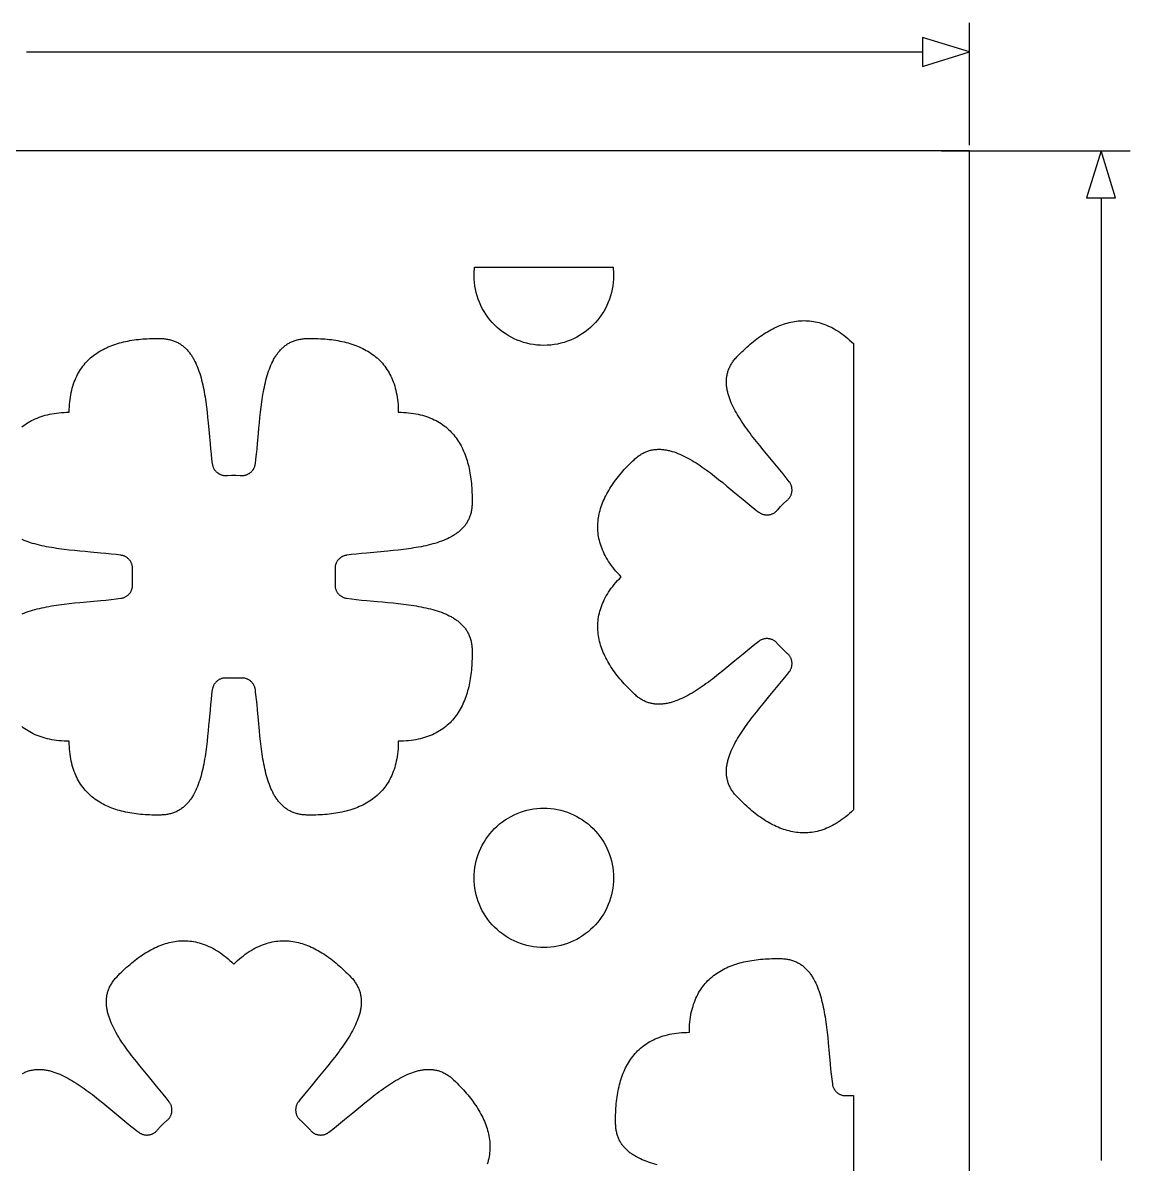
# Model space of a CAD drawing. Extents: x -1268 to 1319, y -900 to 956.
# Drawn here: x 813.5 to 1290, y 314.1 to 805.1 of the extents above; entities that cross this region are included whole.
import ezdxf

# ---------------------------------------------------------------- set-up
doc = ezdxf.new("R2010")
doc.units = 0
doc.layers.add('DIMENSIONS', color=253, linetype='CONTINUOUS')
doc.layers.add('LAYER_1', color=7, linetype='CONTINUOUS')

msp = doc.modelspace()

# ---------------------------------------------------------------- linework, layer by layer
at = {"layer": 'DIMENSIONS'}
for points in [[(1220.92, 752.5), (1220.92, 805.14)], [(1220.92, 792.64), (1200.69, 798.89)], [(1200.69, 798.89), (1200.69, 786.39)], [(815.1, 792.64), (1200.69, 792.64)], [(1200.69, 786.39), (1220.92, 792.64)], [(1208.75, 750), (1290, 750)], [(1277.5, 750), (1271.25, 729.77)], [(1283.75, 729.77), (1277.5, 750)], [(1271.25, 729.77), (1283.75, 729.77)], [(1277.5, 729.77), (1277.5, 315.62)]]:
    msp.add_lwpolyline(points, dxfattribs=at)
at = {"layer": 'LAYER_1'}
for points in [[(320.92, -150), (1220.92, -150), (1220.92, 750), (320.92, 750)], [(1120.75, 661.39), (1121.44, 662.12), (1122.15, 662.83), (1122.85, 663.53), (1123.56, 664.22), (1124.28, 664.89), (1125, 665.55), (1125.72, 666.19), (1126.45, 666.82), (1127.18, 667.44), (1127.91, 668.03), (1128.65, 668.62), (1129.39, 669.18), (1130.13, 669.73), (1130.88, 670.27), (1131.63, 670.78), (1132.38, 671.28), (1133.14, 671.76), (1133.9, 672.22), (1134.67, 672.66), (1135.43, 673.09), (1136.2, 673.49), (1136.97, 673.87), (1137.75, 674.24), (1138.52, 674.58), (1139.3, 674.9), (1140.08, 675.2), (1140.87, 675.48), (1141.66, 675.73), (1142.45, 675.97), (1143.24, 676.18), (1144.03, 676.36), (1144.83, 676.53), (1145.62, 676.67), (1146.42, 676.78), (1147.22, 676.87), (1148.03, 676.94), (1148.83, 676.98), (1149.64, 676.99), (1150.44, 676.98), (1151.25, 676.94), (1152.06, 676.88), (1152.88, 676.79), (1153.69, 676.66), (1154.5, 676.52), (1155.32, 676.34), (1156.13, 676.13), (1156.95, 675.9), (1157.77, 675.64), (1158.59, 675.34), (1159.41, 675.02), (1160.23, 674.66), (1161.05, 674.28), (1161.87, 673.86), (1162.69, 673.41), (1163.51, 672.93), (1164.34, 672.42), (1165.16, 671.87), (1165.98, 671.29), (1166.81, 670.68), (1167.63, 670.03), (1168.45, 669.35), (1169.28, 668.64), (1170.1, 667.89), (1170.92, 667.1), (1170.92, 587.52), (1170.92, 546.08), (1170.92, 466.5), (1170.1, 465.71), (1169.28, 464.96), (1168.45, 464.24), (1167.63, 463.56), (1166.81, 462.92), (1165.98, 462.3), (1165.16, 461.73), (1164.34, 461.18), (1163.51, 460.67), (1162.69, 460.19), (1161.87, 459.74), (1161.05, 459.32), (1160.23, 458.93), (1159.41, 458.58), (1158.59, 458.25), (1157.77, 457.96), (1156.95, 457.7), (1156.13, 457.46), (1155.32, 457.26), (1154.5, 457.08), (1153.69, 456.93), (1152.88, 456.81), (1152.06, 456.72), (1151.25, 456.65), (1150.44, 456.61), (1149.64, 456.6), (1148.83, 456.62), (1148.03, 456.66), (1147.22, 456.72), (1146.42, 456.81), (1145.62, 456.93), (1144.83, 457.07), (1144.03, 457.23), (1143.24, 457.42), (1142.45, 457.63), (1141.66, 457.86), (1140.87, 458.12), (1140.08, 458.4), (1139.3, 458.7), (1138.52, 459.02), (1137.75, 459.36), (1136.97, 459.72), (1136.2, 460.11), (1135.43, 460.51), (1134.67, 460.93), (1133.9, 461.38), (1133.14, 461.84), (1132.38, 462.32), (1131.63, 462.81), (1130.88, 463.33), (1130.13, 463.86), (1129.39, 464.41), (1128.65, 464.98), (1127.91, 465.56), (1127.18, 466.16), (1126.45, 466.77), (1125.72, 467.4), (1125, 468.05), (1124.28, 468.71), (1123.56, 469.38), (1122.85, 470.07), (1122.15, 470.77), (1121.44, 471.48), (1120.75, 472.21), (1120.42, 472.56), (1120.1, 472.91), (1119.8, 473.27), (1119.52, 473.63), (1119.24, 473.99), (1118.98, 474.35), (1118.73, 474.72), (1118.5, 475.09), (1118.28, 475.46), (1118.07, 475.83), (1117.87, 476.2), (1117.68, 476.58), (1117.51, 476.95), (1117.35, 477.33), (1117.2, 477.71), (1117.06, 478.09), (1116.94, 478.48), (1116.82, 478.86), (1116.72, 479.25), (1116.63, 479.64), (1116.54, 480.03), (1116.47, 480.42), (1116.41, 480.82), (1116.37, 481.21), (1116.33, 481.61), (1116.3, 482.01), (1116.28, 482.41), (1116.28, 482.81), (1116.28, 483.22), (1116.29, 483.62), (1116.31, 484.03), (1116.34, 484.43), (1116.38, 484.84), (1116.43, 485.25), (1116.49, 485.66), (1116.56, 486.08), (1116.64, 486.49), (1116.73, 486.9), (1116.82, 487.32), (1116.92, 487.74), (1117.04, 488.16), (1117.16, 488.58), (1117.42, 489.42), (1117.71, 490.26), (1118.04, 491.11), (1118.39, 491.97), (1118.77, 492.83), (1119.18, 493.69), (1119.62, 494.55), (1120.08, 495.42), (1120.56, 496.29), (1121.07, 497.16), (1121.59, 498.03), (1122.14, 498.91), (1122.71, 499.78), (1123.29, 500.66), (1123.89, 501.54), (1124.51, 502.43), (1125.15, 503.31), (1125.79, 504.19), (1126.45, 505.08), (1127.13, 505.96), (1127.81, 506.84), (1129.2, 508.61), (1130.62, 510.38), (1132.07, 512.14), (1134.98, 515.65), (1137.88, 519.12), (1139.29, 520.84), (1140.68, 522.54), (1142.03, 524.23), (1142.69, 525.07), (1143.33, 525.91), (1143.5, 526.14), (1143.65, 526.38), (1143.8, 526.62), (1143.92, 526.87), (1144.04, 527.12), (1144.14, 527.38), (1144.23, 527.64), (1144.31, 527.9), (1144.38, 528.17), (1144.43, 528.44), (1144.47, 528.7), (1144.49, 528.97), (1144.51, 529.24), (1144.51, 529.51), (1144.5, 529.78), (1144.48, 530.05), (1144.44, 530.32), (1144.39, 530.58), (1144.33, 530.85), (1144.26, 531.11), (1144.17, 531.36), (1144.08, 531.62), (1143.97, 531.87), (1143.85, 532.11), (1143.71, 532.35), (1143.57, 532.58), (1143.41, 532.81), (1143.24, 533.03), (1143.06, 533.25), (1142.87, 533.46), (1142.66, 533.66), (1142.45, 533.85), (1138.17, 538.13), (1137.97, 538.35), (1137.78, 538.55), (1137.57, 538.74), (1137.35, 538.92), (1137.13, 539.09), (1136.9, 539.25), (1136.67, 539.39), (1136.43, 539.53), (1136.19, 539.65), (1135.94, 539.76), (1135.68, 539.85), (1135.43, 539.94), (1135.17, 540.01), (1134.9, 540.07), (1134.64, 540.12), (1134.37, 540.16), (1134.1, 540.18), (1133.83, 540.19), (1133.56, 540.19), (1133.29, 540.17), (1133.02, 540.15), (1132.75, 540.11), (1132.49, 540.06), (1132.22, 539.99), (1131.96, 539.91), (1131.7, 539.82), (1131.44, 539.72), (1131.19, 539.61), (1130.94, 539.48), (1130.7, 539.33), (1130.46, 539.18), (1130.22, 539.01), (1128.55, 537.71), (1126.86, 536.36), (1125.16, 534.97), (1123.44, 533.56), (1119.97, 530.66), (1118.22, 529.2), (1116.46, 527.75), (1114.7, 526.3), (1112.93, 524.88), (1111.16, 523.49), (1110.28, 522.81), (1109.39, 522.13), (1108.51, 521.47), (1107.63, 520.83), (1106.74, 520.19), (1105.86, 519.58), (1104.98, 518.97), (1104.1, 518.39), (1103.23, 517.82), (1102.35, 517.27), (1101.48, 516.75), (1100.6, 516.24), (1099.74, 515.76), (1098.87, 515.3), (1098.01, 514.86), (1097.14, 514.46), (1096.29, 514.07), (1095.43, 513.72), (1094.58, 513.39), (1093.74, 513.1), (1092.89, 512.84), (1092.48, 512.72), (1092.06, 512.6), (1091.64, 512.5), (1091.22, 512.41), (1090.81, 512.32), (1090.39, 512.24), (1089.98, 512.18), (1089.57, 512.12), (1089.16, 512.07), (1088.75, 512.02), (1088.34, 511.99), (1087.94, 511.97), (1087.53, 511.96), (1087.13, 511.96), (1086.73, 511.96), (1086.33, 511.98), (1085.93, 512.01), (1085.53, 512.05), (1085.14, 512.1), (1084.74, 512.16), (1084.35, 512.23), (1083.96, 512.31), (1083.57, 512.4), (1083.18, 512.5), (1082.8, 512.62), (1082.41, 512.74), (1082.03, 512.88), (1081.65, 513.03), (1081.27, 513.19), (1080.9, 513.36), (1080.52, 513.55), (1080.15, 513.75), (1079.78, 513.96), (1079.41, 514.18), (1079.04, 514.41), (1078.67, 514.66), (1078.31, 514.92), (1077.95, 515.2), (1077.59, 515.49), (1077.23, 515.79), (1076.88, 516.1), (1076.53, 516.43), (1075.8, 517.13), (1075.08, 517.83), (1074.38, 518.54), (1073.69, 519.26), (1073.01, 519.97), (1072.35, 520.7), (1071.71, 521.42), (1071.08, 522.15), (1070.46, 522.88), (1069.86, 523.62), (1069.27, 524.36), (1068.71, 525.1), (1068.16, 525.85), (1067.62, 526.6), (1067.11, 527.35), (1066.61, 528.11), (1066.13, 528.87), (1065.66, 529.63), (1065.22, 530.4), (1064.8, 531.17), (1064.4, 531.94), (1064.01, 532.72), (1063.65, 533.49), (1063.31, 534.27), (1062.99, 535.06), (1062.69, 535.84), (1062.41, 536.63), (1062.16, 537.42), (1061.92, 538.21), (1061.72, 539.01), (1061.53, 539.8), (1061.37, 540.6), (1061.23, 541.4), (1061.12, 542.2), (1061.03, 543.01), (1060.97, 543.81), (1060.93, 544.62), (1060.92, 545.43), (1060.94, 546.24), (1060.98, 547.05), (1061.05, 547.87), (1061.15, 548.68), (1061.27, 549.5), (1061.43, 550.32), (1061.61, 551.14), (1061.82, 551.95), (1062.06, 552.78), (1062.33, 553.6), (1062.63, 554.42), (1062.96, 555.24), (1063.32, 556.07), (1063.72, 556.89), (1064.14, 557.71), (1064.6, 558.54), (1065.09, 559.36), (1065.61, 560.19), (1066.16, 561.02), (1066.75, 561.84), (1067.37, 562.67), (1068.03, 563.49), (1068.72, 564.32), (1069.45, 565.15), (1070.21, 565.97), (1071.01, 566.8), (1070.21, 567.62), (1069.45, 568.45), (1068.72, 569.28), (1068.03, 570.1), (1067.37, 570.93), (1066.75, 571.75), (1066.16, 572.58), (1065.61, 573.41), (1065.09, 574.23), (1064.6, 575.06), (1064.14, 575.88), (1063.72, 576.71), (1063.32, 577.53), (1062.96, 578.35), (1062.63, 579.18), (1062.33, 580), (1062.06, 580.82), (1061.82, 581.64), (1061.61, 582.46), (1061.43, 583.28), (1061.27, 584.1), (1061.15, 584.91), (1061.05, 585.73), (1060.98, 586.54), (1060.94, 587.35), (1060.92, 588.16), (1060.93, 588.97), (1060.97, 589.78), (1061.03, 590.59), (1061.12, 591.39), (1061.23, 592.19), (1061.37, 593), (1061.53, 593.79), (1061.72, 594.59), (1061.92, 595.38), (1062.16, 596.18), (1062.41, 596.97), (1062.69, 597.75), (1062.99, 598.54), (1063.31, 599.32), (1063.65, 600.1), (1064.01, 600.88), (1064.4, 601.65), (1064.8, 602.43), (1065.22, 603.2), (1065.66, 603.96), (1066.13, 604.73), (1066.61, 605.49), (1067.11, 606.24), (1067.62, 607), (1068.16, 607.75), (1068.71, 608.49), (1069.27, 609.24), (1069.86, 609.98), (1070.46, 610.71), (1071.08, 611.45), (1071.71, 612.18), (1072.35, 612.9), (1073.01, 613.62), (1073.69, 614.34), (1074.38, 615.05), (1075.08, 615.76), (1075.8, 616.47), (1076.53, 617.17), (1076.88, 617.5), (1077.23, 617.81), (1077.59, 618.11), (1077.95, 618.4), (1078.31, 618.67), (1078.67, 618.93), (1079.04, 619.18), (1079.41, 619.42), (1079.78, 619.64), (1080.15, 619.85), (1080.52, 620.05), (1080.9, 620.23), (1081.27, 620.41), (1081.65, 620.57), (1082.03, 620.72), (1082.41, 620.85), (1082.8, 620.98), (1083.18, 621.09), (1083.57, 621.2), (1083.96, 621.29), (1084.35, 621.37), (1084.74, 621.44), (1085.14, 621.5), (1085.53, 621.55), (1085.93, 621.59), (1086.33, 621.61), (1086.73, 621.63), (1087.13, 621.64), (1087.53, 621.64), (1087.94, 621.63), (1088.34, 621.6), (1088.75, 621.57), (1089.16, 621.53), (1089.57, 621.48), (1089.98, 621.42), (1090.39, 621.35), (1090.81, 621.28), (1091.22, 621.19), (1091.64, 621.09), (1092.06, 620.99), (1092.48, 620.88), (1092.89, 620.76), (1093.74, 620.5), (1094.58, 620.2), (1095.43, 619.88), (1096.29, 619.52), (1097.14, 619.14), (1098.01, 618.73), (1098.87, 618.3), (1099.74, 617.84), (1100.6, 617.35), (1101.48, 616.85), (1102.35, 616.32), (1103.23, 615.77), (1104.1, 615.21), (1104.98, 614.62), (1105.86, 614.02), (1106.74, 613.4), (1107.63, 612.77), (1108.51, 612.12), (1109.39, 611.46), (1110.28, 610.79), (1111.16, 610.11), (1112.93, 608.71), (1114.7, 607.29), (1116.46, 605.85), (1119.97, 602.93), (1123.44, 600.04), (1125.16, 598.62), (1126.86, 597.23), (1128.55, 595.89), (1129.39, 595.23), (1130.22, 594.59), (1130.46, 594.42), (1130.7, 594.26), (1130.94, 594.12), (1131.19, 593.99), (1131.44, 593.87), (1131.7, 593.77), (1131.96, 593.68), (1132.22, 593.6), (1132.49, 593.54), (1132.75, 593.49), (1133.02, 593.45), (1133.29, 593.42), (1133.56, 593.41), (1133.83, 593.41), (1134.1, 593.42), (1134.37, 593.44), (1134.64, 593.48), (1134.9, 593.52), (1135.17, 593.58), (1135.43, 593.66), (1135.68, 593.74), (1135.94, 593.84), (1136.19, 593.95), (1136.43, 594.07), (1136.67, 594.2), (1136.9, 594.35), (1137.13, 594.5), (1137.35, 594.67), (1137.57, 594.85), (1137.78, 595.05), (1137.97, 595.25), (1138.17, 595.47), (1138.33, 595.66), (1139.58, 597.02), (1140.89, 598.33), (1142.26, 599.59), (1142.45, 599.75), (1142.66, 599.94), (1142.87, 600.14), (1143.06, 600.35), (1143.24, 600.56), (1143.41, 600.78), (1143.57, 601.01), (1143.71, 601.25), (1143.85, 601.48), (1143.97, 601.73), (1144.08, 601.98), (1144.17, 602.23), (1144.26, 602.49), (1144.33, 602.75), (1144.39, 603.01), (1144.44, 603.28), (1144.48, 603.54), (1144.5, 603.81), (1144.51, 604.08), (1144.51, 604.35), (1144.49, 604.62), (1144.47, 604.89), (1144.43, 605.16), (1144.38, 605.43), (1144.31, 605.69), (1144.23, 605.96), (1144.14, 606.22), (1144.04, 606.47), (1143.92, 606.73), (1143.8, 606.97), (1143.65, 607.22), (1143.5, 607.46), (1143.33, 607.69), (1142.03, 609.36), (1140.68, 611.05), (1139.29, 612.76), (1137.88, 614.48), (1134.98, 617.95), (1133.52, 619.7), (1132.07, 621.46), (1130.62, 623.22), (1129.2, 624.98), (1127.81, 626.75), (1127.13, 627.64), (1126.45, 628.52), (1125.79, 629.4), (1125.15, 630.29), (1124.51, 631.17), (1123.89, 632.05), (1123.29, 632.93), (1122.71, 633.81), (1122.14, 634.69), (1121.59, 635.57), (1121.07, 636.44), (1120.56, 637.31), (1120.08, 638.18), (1119.62, 639.05), (1119.18, 639.91), (1118.77, 640.77), (1118.39, 641.63), (1118.04, 642.48), (1117.71, 643.33), (1117.42, 644.18), (1117.16, 645.02), (1117.04, 645.44), (1116.92, 645.86), (1116.82, 646.28), (1116.73, 646.69), (1116.64, 647.11), (1116.56, 647.52), (1116.49, 647.93), (1116.43, 648.34), (1116.38, 648.75), (1116.34, 649.16), (1116.31, 649.57), (1116.29, 649.98), (1116.28, 650.38), (1116.28, 650.78), (1116.28, 651.19), (1116.3, 651.59), (1116.33, 651.98), (1116.37, 652.38), (1116.41, 652.78), (1116.47, 653.17), (1116.54, 653.56), (1116.63, 653.95), (1116.72, 654.34), (1116.82, 654.73), (1116.94, 655.12), (1117.06, 655.5), (1117.2, 655.88), (1117.35, 656.26), (1117.51, 656.64), (1117.68, 657.02), (1117.87, 657.4), (1118.07, 657.77), (1118.28, 658.14), (1118.5, 658.51), (1118.73, 658.88), (1118.98, 659.24), (1119.24, 659.6), (1119.52, 659.97), (1119.8, 660.33), (1120.1, 660.68), (1120.42, 661.04)]]:
    msp.add_lwpolyline(points, close=True, dxfattribs=at)
for points in [[(1067.72, 696.36, -0.414214), (1037.72, 666.36, -0.414214), (1007.72, 696.36, -0.030388), (1007.95, 700), (1067.49, 700, -0.030388)], [(1037.72, 467.23, -0.414214), (1067.72, 437.23, -0.414214), (1037.72, 407.23, -0.414214), (1007.72, 437.23, -0.414214)]]:
    msp.add_lwpolyline(points, format="xyb", close=True, dxfattribs=at)
for points in [[(813.1, 631.24), (813.75, 631.75), (814.41, 632.24), (815.1, 632.71), (815.81, 633.16), (816.54, 633.59), (817.29, 634), (818.06, 634.39), (818.85, 634.76), (819.67, 635.1), (820.51, 635.43), (821.37, 635.74), (822.25, 636.02), (823.16, 636.28), (824.09, 636.52), (825.04, 636.73), (826.02, 636.92), (827.02, 637.09), (828.04, 637.24), (829.09, 637.36), (830.16, 637.45), (831.26, 637.52), (832.38, 637.57), (833.53, 637.59), (833.55, 638.74), (833.59, 639.86), (833.67, 640.95), (833.76, 642.03), (833.88, 643.08), (834.03, 644.1), (834.19, 645.1), (834.39, 646.08), (834.6, 647.03), (834.84, 647.96), (835.1, 648.87), (835.38, 649.75), (835.69, 650.61), (836.01, 651.45), (836.36, 652.26), (836.73, 653.06), (837.12, 653.83), (837.53, 654.58), (837.96, 655.31), (838.41, 656.02), (838.88, 656.7), (839.37, 657.37), (839.87, 658.01), (840.4, 658.64), (840.95, 659.24), (841.51, 659.83), (842.09, 660.39), (842.68, 660.94), (843.3, 661.46), (843.93, 661.97), (844.58, 662.46), (845.24, 662.93), (845.92, 663.38), (846.61, 663.81), (847.32, 664.22), (848.05, 664.62), (848.79, 665), (849.54, 665.36), (850.3, 665.7), (851.08, 666.03), (851.88, 666.34), (852.68, 666.63), (853.5, 666.91), (854.33, 667.17), (855.18, 667.41), (856.03, 667.64), (856.9, 667.86), (857.78, 668.05), (858.66, 668.24), (859.56, 668.4), (860.47, 668.56), (861.39, 668.7), (862.31, 668.82), (863.25, 668.93), (864.2, 669.03), (865.15, 669.11), (866.11, 669.18), (867.08, 669.23), (868.06, 669.28), (869.04, 669.31), (870.04, 669.32), (871.03, 669.33), (872.04, 669.32), (873.05, 669.3), (873.53, 669.28), (874, 669.26), (874.47, 669.22), (874.93, 669.16), (875.38, 669.1), (875.82, 669.03), (876.25, 668.95), (876.68, 668.85), (877.1, 668.75), (877.51, 668.64), (877.91, 668.51), (878.31, 668.38), (878.7, 668.23), (879.08, 668.08), (879.45, 667.92), (879.82, 667.74), (880.18, 667.56), (880.53, 667.37), (880.88, 667.17), (881.22, 666.96), (881.56, 666.74), (881.88, 666.51), (882.2, 666.27), (882.52, 666.03), (882.82, 665.78), (883.13, 665.51), (883.42, 665.24), (883.71, 664.96), (883.99, 664.68), (884.27, 664.38), (884.54, 664.08), (884.81, 663.77), (885.07, 663.45), (885.32, 663.13), (885.57, 662.79), (885.82, 662.45), (886.05, 662.11), (886.29, 661.75), (886.51, 661.39), (886.74, 661.02), (886.95, 660.65), (887.16, 660.27), (887.57, 659.48), (887.96, 658.68), (888.33, 657.85), (888.69, 656.99), (889.02, 656.12), (889.34, 655.22), (889.65, 654.3), (889.93, 653.36), (890.21, 652.41), (890.47, 651.43), (890.71, 650.44), (890.94, 649.44), (891.16, 648.41), (891.37, 647.38), (891.57, 646.33), (891.75, 645.27), (891.93, 644.2), (892.1, 643.12), (892.26, 642.02), (892.41, 640.92), (892.55, 639.82), (892.82, 637.58), (893.06, 635.33), (893.28, 633.06), (893.7, 628.52), (894.11, 624.02), (894.32, 621.8), (894.55, 619.61), (894.79, 617.46), (894.92, 616.41), (895.05, 615.36), (895.1, 615.08), (895.16, 614.8), (895.23, 614.53), (895.31, 614.26), (895.41, 614), (895.52, 613.74), (895.64, 613.5), (895.77, 613.26), (895.91, 613.02), (896.06, 612.8), (896.23, 612.58), (896.4, 612.37), (896.58, 612.17), (896.77, 611.98), (896.97, 611.79), (897.17, 611.62), (897.39, 611.46), (897.61, 611.3), (897.84, 611.16), (898.07, 611.03), (898.32, 610.91), (898.56, 610.8), (898.82, 610.7), (899.08, 610.61), (899.34, 610.53), (899.61, 610.47), (899.88, 610.42), (900.16, 610.38), (900.43, 610.36), (900.72, 610.35), (901, 610.35), (901.29, 610.37), (901.54, 610.39), (903.39, 610.47), (905.25, 610.47), (907.1, 610.39), (907.35, 610.37), (907.64, 610.35), (907.92, 610.35), (908.2, 610.36), (908.48, 610.38), (908.76, 610.42), (909.03, 610.47), (909.3, 610.53), (909.56, 610.61), (909.82, 610.7), (910.07, 610.8), (910.32, 610.91), (910.56, 611.03), (910.8, 611.16), (911.03, 611.3), (911.25, 611.46), (911.46, 611.62), (911.67, 611.79), (911.87, 611.98), (912.06, 612.17), (912.24, 612.37), (912.41, 612.58), (912.57, 612.8), (912.73, 613.02), (912.87, 613.26), (913, 613.5), (913.12, 613.74), (913.23, 614), (913.32, 614.26), (913.41, 614.53), (913.48, 614.8), (913.54, 615.08), (913.59, 615.36), (913.85, 617.46), (914.09, 619.61), (914.31, 621.8), (914.53, 624.02), (914.94, 628.52), (915.14, 630.79), (915.35, 633.06), (915.58, 635.33), (915.82, 637.58), (916.09, 639.82), (916.23, 640.92), (916.38, 642.02), (916.54, 643.12), (916.71, 644.2), (916.88, 645.27), (917.07, 646.33), (917.27, 647.38), (917.47, 648.41), (917.69, 649.44), (917.93, 650.44), (918.17, 651.43), (918.43, 652.41), (918.7, 653.36), (918.99, 654.3), (919.29, 655.22), (919.61, 656.12), (919.95, 656.99), (920.3, 657.85), (920.68, 658.68), (921.07, 659.48), (921.47, 660.27), (921.69, 660.65), (921.9, 661.02), (922.13, 661.39), (922.35, 661.75), (922.59, 662.11), (922.82, 662.45), (923.07, 662.79), (923.31, 663.13), (923.57, 663.45), (923.83, 663.77), (924.09, 664.08), (924.37, 664.38), (924.64, 664.68), (924.93, 664.96), (925.22, 665.24), (925.51, 665.51), (925.81, 665.78), (926.12, 666.03), (926.44, 666.27), (926.76, 666.51), (927.08, 666.74), (927.42, 666.96), (927.76, 667.17), (928.1, 667.37), (928.46, 667.56), (928.82, 667.74), (929.19, 667.92), (929.56, 668.08), (929.94, 668.23), (930.33, 668.38), (930.73, 668.51), (931.13, 668.64), (931.54, 668.75), (931.96, 668.85), (932.39, 668.95), (932.82, 669.03), (933.26, 669.1), (933.71, 669.16), (934.17, 669.22), (934.63, 669.26), (935.11, 669.28), (935.59, 669.3), (936.6, 669.32), (937.6, 669.33), (938.6, 669.32), (939.59, 669.31), (940.58, 669.28), (941.56, 669.23), (942.53, 669.18), (943.49, 669.11), (944.44, 669.03), (945.39, 668.93), (946.32, 668.82), (947.25, 668.7), (948.17, 668.56), (949.08, 668.4), (949.98, 668.24), (950.86, 668.05), (951.74, 667.86), (952.61, 667.64), (953.46, 667.41), (954.3, 667.17), (955.14, 666.91), (955.95, 666.63), (956.76, 666.34), (957.55, 666.03), (958.33, 665.7), (959.1, 665.36), (959.85, 665), (960.59, 664.62), (961.32, 664.22), (962.03, 663.81), (962.72, 663.38), (963.4, 662.93), (964.06, 662.46), (964.71, 661.97), (965.34, 661.46), (965.95, 660.94), (966.55, 660.39), (967.13, 659.83), (967.69, 659.24), (968.24, 658.64), (968.76, 658.01), (969.27, 657.37), (969.76, 656.7), (970.23, 656.02), (970.68, 655.31), (971.11, 654.58), (971.52, 653.83), (971.91, 653.06), (972.28, 652.26), (972.63, 651.45), (972.95, 650.61), (973.26, 649.75), (973.54, 648.87), (973.8, 647.96), (974.04, 647.03), (974.25, 646.08), (974.44, 645.1), (974.61, 644.1), (974.76, 643.08), (974.88, 642.03), (974.97, 640.95), (975.04, 639.86), (975.09, 638.74), (975.11, 637.59), (976.26, 637.57), (977.38, 637.52), (978.48, 637.45), (979.55, 637.36), (980.6, 637.24), (981.62, 637.09), (982.62, 636.92), (983.6, 636.73), (984.55, 636.52), (985.48, 636.28), (986.39, 636.02), (987.27, 635.74), (988.13, 635.43), (988.97, 635.1), (989.78, 634.76), (990.58, 634.39), (991.35, 634), (992.1, 633.59), (992.83, 633.16), (993.54, 632.71), (994.22, 632.24), (994.89, 631.75), (995.53, 631.24), (996.16, 630.72), (996.76, 630.17), (997.35, 629.61), (997.91, 629.03), (998.46, 628.43), (998.98, 627.82), (999.49, 627.19), (999.98, 626.54), (1000.45, 625.88), (1000.9, 625.2), (1001.33, 624.5), (1001.74, 623.8), (1002.14, 623.07), (1002.52, 622.33), (1002.88, 621.58), (1003.22, 620.81), (1003.55, 620.03), (1003.86, 619.24), (1004.15, 618.43), (1004.43, 617.61), (1004.69, 616.78), (1004.94, 615.94), (1005.16, 615.09), (1005.38, 614.22), (1005.58, 613.34), (1005.76, 612.45), (1005.93, 611.56), (1006.08, 610.65), (1006.22, 609.73), (1006.34, 608.8), (1006.45, 607.87), (1006.55, 606.92), (1006.63, 605.97), (1006.7, 605), (1006.76, 604.03), (1006.8, 603.06), (1006.83, 602.07), (1006.85, 601.08), (1006.85, 600.08), (1006.84, 599.08), (1006.82, 598.07), (1006.81, 597.59), (1006.78, 597.11), (1006.74, 596.65), (1006.69, 596.19), (1006.62, 595.74), (1006.55, 595.3), (1006.47, 594.87), (1006.38, 594.44), (1006.27, 594.02), (1006.16, 593.61), (1006.03, 593.21), (1005.9, 592.81), (1005.76, 592.42), (1005.6, 592.04), (1005.44, 591.67), (1005.27, 591.3), (1005.08, 590.94), (1004.89, 590.58), (1004.69, 590.24), (1004.48, 589.9), (1004.26, 589.56), (1004.03, 589.23), (1003.8, 588.91), (1003.55, 588.6), (1003.3, 588.29), (1003.03, 587.99), (1002.76, 587.7), (1002.49, 587.41), (1002.2, 587.12), (1001.9, 586.85), (1001.6, 586.57), (1001.29, 586.31), (1000.97, 586.05), (1000.65, 585.79), (1000.31, 585.55), (999.97, 585.3), (999.63, 585.06), (999.27, 584.83), (998.91, 584.6), (998.54, 584.38), (998.17, 584.17), (997.79, 583.95), (997.01, 583.54), (996.2, 583.15), (995.37, 582.78), (994.51, 582.43), (993.64, 582.09), (992.74, 581.77), (991.82, 581.47), (990.88, 581.18), (989.93, 580.91), (988.95, 580.65), (987.96, 580.41), (986.96, 580.17), (985.94, 579.95), (984.9, 579.75), (983.85, 579.55), (982.79, 579.36), (981.72, 579.19), (980.64, 579.02), (979.55, 578.86), (978.45, 578.71), (977.34, 578.57), (975.1, 578.3), (972.85, 578.06), (970.58, 577.83), (966.04, 577.41), (961.54, 577.01), (959.32, 576.79), (957.13, 576.57), (954.99, 576.33), (953.93, 576.2), (952.88, 576.06), (952.6, 576.02), (952.32, 575.96), (952.05, 575.89), (951.78, 575.8), (951.52, 575.71), (951.26, 575.6), (951.02, 575.48), (950.78, 575.35), (950.54, 575.2), (950.32, 575.05), (950.1, 574.89), (949.89, 574.72), (949.69, 574.54), (949.5, 574.35), (949.32, 574.15), (949.14, 573.94), (948.98, 573.73), (948.82, 573.51), (948.68, 573.28), (948.55, 573.04), (948.43, 572.8), (948.32, 572.55), (948.22, 572.3), (948.13, 572.04), (948.06, 571.78), (947.99, 571.51), (947.94, 571.24), (947.9, 570.96), (947.88, 570.68), (947.87, 570.4), (947.87, 570.11), (947.89, 569.83), (947.89, 563.77), (947.87, 563.48), (947.87, 563.2), (947.88, 562.91), (947.9, 562.63), (947.94, 562.36), (947.99, 562.09), (948.06, 561.82), (948.13, 561.55), (948.22, 561.3), (948.32, 561.04), (948.43, 560.8), (948.55, 560.55), (948.68, 560.32), (948.82, 560.09), (948.98, 559.87), (949.14, 559.65), (949.32, 559.45), (949.5, 559.25), (949.69, 559.06), (949.89, 558.88), (950.1, 558.71), (950.32, 558.54), (950.54, 558.39), (950.78, 558.25), (951.02, 558.12), (951.26, 558), (951.52, 557.89), (951.78, 557.79), (952.05, 557.71), (952.32, 557.64), (952.6, 557.58), (952.88, 557.53), (954.99, 557.27), (957.13, 557.03), (959.32, 556.8), (961.54, 556.59), (966.04, 556.18), (968.31, 555.98), (970.58, 555.76), (972.85, 555.54), (975.1, 555.29), (977.34, 555.03), (978.45, 554.89), (979.55, 554.74), (980.64, 554.58), (981.72, 554.41), (982.79, 554.23), (983.85, 554.05), (984.9, 553.85), (985.94, 553.64), (986.96, 553.42), (987.96, 553.19), (988.95, 552.95), (989.93, 552.69), (990.88, 552.41), (991.82, 552.13), (992.74, 551.82), (993.64, 551.5), (994.51, 551.17), (995.37, 550.81), (996.2, 550.44), (997.01, 550.05), (997.79, 549.64), (998.17, 549.43), (998.54, 549.21), (998.91, 548.99), (999.27, 548.76), (999.63, 548.53), (999.97, 548.29), (1000.31, 548.05), (1000.65, 547.8), (1000.97, 547.55), (1001.29, 547.29), (1001.6, 547.02), (1001.9, 546.75), (1002.2, 546.47), (1002.49, 546.19), (1002.76, 545.9), (1003.03, 545.61), (1003.3, 545.3), (1003.55, 545), (1003.8, 544.68), (1004.03, 544.36), (1004.26, 544.03), (1004.48, 543.7), (1004.69, 543.36), (1004.89, 543.01), (1005.08, 542.66), (1005.27, 542.3), (1005.44, 541.93), (1005.6, 541.56), (1005.76, 541.17), (1005.9, 540.79), (1006.03, 540.39), (1006.16, 539.99), (1006.27, 539.57), (1006.38, 539.16), (1006.47, 538.73), (1006.55, 538.3), (1006.62, 537.85), (1006.69, 537.41), (1006.74, 536.95), (1006.78, 536.48), (1006.81, 536.01), (1006.82, 535.53), (1006.84, 534.52), (1006.85, 533.51), (1006.85, 532.52), (1006.83, 531.52), (1006.8, 530.54), (1006.76, 529.56), (1006.7, 528.59), (1006.63, 527.63), (1006.55, 526.68), (1006.45, 525.73), (1006.34, 524.79), (1006.22, 523.87), (1006.08, 522.95), (1005.93, 522.04), (1005.76, 521.14), (1005.58, 520.25), (1005.38, 519.38), (1005.16, 518.51), (1004.94, 517.66), (1004.69, 516.81), (1004.43, 515.98), (1004.15, 515.16), (1003.86, 514.36), (1003.55, 513.56), (1003.22, 512.78), (1002.88, 512.02), (1002.52, 511.26), (1002.14, 510.53), (1001.74, 509.8), (1001.33, 509.09), (1000.9, 508.4), (1000.45, 507.72), (999.98, 507.06), (999.49, 506.41), (998.98, 505.78), (998.46, 505.16), (997.91, 504.57), (997.35, 503.99), (996.76, 503.42), (996.16, 502.88), (995.53, 502.35), (994.89, 501.85), (994.22, 501.36), (993.54, 500.89), (992.83, 500.44), (992.1, 500.01), (991.35, 499.6), (990.58, 499.21), (989.78, 498.84), (988.97, 498.49), (988.13, 498.16), (987.27, 497.86), (986.39, 497.58), (985.48, 497.32), (984.55, 497.08), (983.6, 496.86), (982.62, 496.67), (981.62, 496.5), (980.6, 496.36), (979.55, 496.24), (978.48, 496.14), (977.38, 496.07), (976.26, 496.03), (975.11, 496.01), (975.09, 494.86), (975.04, 493.74), (974.97, 492.64), (974.88, 491.57), (974.76, 490.52), (974.61, 489.5), (974.44, 488.5), (974.25, 487.52), (974.04, 486.57), (973.8, 485.64), (973.54, 484.73), (973.26, 483.85), (972.95, 482.99), (972.63, 482.15), (972.28, 481.33), (971.91, 480.54), (971.52, 479.77), (971.11, 479.02), (970.68, 478.29), (970.23, 477.58), (969.76, 476.89), (969.27, 476.23), (968.76, 475.58), (968.24, 474.96), (967.69, 474.35), (967.13, 473.77), (966.55, 473.2), (965.95, 472.66), (965.34, 472.13), (964.71, 471.63), (964.06, 471.14), (963.4, 470.67), (962.72, 470.22), (962.03, 469.79), (961.32, 469.37), (960.59, 468.98), (959.85, 468.6), (959.1, 468.24), (958.33, 467.89), (957.55, 467.57), (956.76, 467.26), (955.95, 466.96), (955.14, 466.69), (954.3, 466.43), (953.46, 466.18), (952.61, 465.95), (951.74, 465.74), (950.86, 465.54), (949.98, 465.36), (949.08, 465.19), (948.17, 465.04), (947.25, 464.9), (946.32, 464.78), (945.39, 464.67), (944.44, 464.57), (943.49, 464.49), (942.53, 464.42), (941.56, 464.36), (940.58, 464.32), (939.59, 464.29), (938.6, 464.27), (937.6, 464.27), (936.6, 464.27), (935.59, 464.29), (935.11, 464.31), (934.63, 464.34), (934.17, 464.38), (933.71, 464.43), (933.26, 464.49), (932.82, 464.57), (932.39, 464.65), (931.96, 464.74), (931.54, 464.85), (931.13, 464.96), (930.73, 465.08), (930.33, 465.22), (929.94, 465.36), (929.56, 465.52), (929.19, 465.68), (928.82, 465.85), (928.46, 466.03), (928.1, 466.23), (927.76, 466.43), (927.42, 466.64), (927.08, 466.86), (926.76, 467.08), (926.44, 467.32), (926.12, 467.57), (925.81, 467.82), (925.51, 468.08), (925.22, 468.35), (924.93, 468.63), (924.64, 468.92), (924.37, 469.21), (924.09, 469.52), (923.83, 469.83), (923.57, 470.14), (923.31, 470.47), (923.07, 470.8), (922.82, 471.14), (922.59, 471.49), (922.35, 471.84), (922.13, 472.21), (921.9, 472.57), (921.69, 472.95), (921.47, 473.33), (921.07, 474.11), (920.68, 474.92), (920.3, 475.75), (919.95, 476.6), (919.61, 477.48), (919.29, 478.38), (918.99, 479.3), (918.7, 480.23), (918.43, 481.19), (918.17, 482.16), (917.93, 483.15), (917.69, 484.16), (917.47, 485.18), (917.27, 486.22), (917.07, 487.27), (916.88, 488.33), (916.71, 489.4), (916.54, 490.48), (916.38, 491.57), (916.23, 492.67), (916.09, 493.78), (915.82, 496.01), (915.58, 498.27), (915.35, 500.54), (914.94, 505.08), (914.53, 509.58), (914.31, 511.8), (914.09, 513.98), (913.85, 516.13), (913.72, 517.19), (913.59, 518.23), (913.54, 518.52), (913.48, 518.8), (913.41, 519.07), (913.32, 519.34), (913.23, 519.6), (913.12, 519.85), (913, 520.1), (912.87, 520.34), (912.73, 520.57), (912.57, 520.8), (912.41, 521.02), (912.24, 521.23), (912.06, 521.43), (911.87, 521.62), (911.67, 521.8), (911.46, 521.98), (911.25, 522.14), (911.03, 522.29), (910.8, 522.44), (910.56, 522.57), (910.32, 522.69), (910.07, 522.8), (909.82, 522.9), (909.56, 522.99), (909.3, 523.06), (909.03, 523.13), (908.76, 523.18), (908.48, 523.21), (908.2, 523.24), (907.92, 523.25), (907.64, 523.24), (907.35, 523.23), (901.29, 523.23), (901, 523.24), (900.72, 523.25), (900.43, 523.24), (900.16, 523.21), (899.88, 523.18), (899.61, 523.13), (899.34, 523.06), (899.08, 522.99), (898.82, 522.9), (898.56, 522.8), (898.32, 522.69), (898.07, 522.57), (897.84, 522.44), (897.61, 522.29), (897.39, 522.14), (897.17, 521.98), (896.97, 521.8), (896.77, 521.62), (896.58, 521.43), (896.4, 521.23), (896.23, 521.02), (896.06, 520.8), (895.91, 520.57), (895.77, 520.34), (895.64, 520.1), (895.52, 519.85), (895.41, 519.6), (895.31, 519.34), (895.23, 519.07), (895.16, 518.8), (895.1, 518.52), (895.05, 518.23), (894.79, 516.13), (894.55, 513.98), (894.32, 511.8), (894.11, 509.58), (893.7, 505.08), (893.5, 502.81), (893.28, 500.54), (893.06, 498.27), (892.82, 496.01), (892.55, 493.78), (892.41, 492.67), (892.26, 491.57), (892.1, 490.48), (891.93, 489.4), (891.75, 488.33), (891.57, 487.27), (891.37, 486.22), (891.16, 485.18), (890.94, 484.16), (890.71, 483.15), (890.47, 482.16), (890.21, 481.19), (889.93, 480.23), (889.65, 479.3), (889.34, 478.38), (889.02, 477.48), (888.69, 476.6), (888.33, 475.75), (887.96, 474.92), (887.57, 474.11), (887.16, 473.33), (886.95, 472.95), (886.74, 472.57), (886.51, 472.21), (886.29, 471.84), (886.05, 471.49), (885.82, 471.14), (885.57, 470.8), (885.32, 470.47), (885.07, 470.14), (884.81, 469.83), (884.54, 469.52), (884.27, 469.21), (883.99, 468.92), (883.71, 468.63), (883.42, 468.35), (883.13, 468.08), (882.82, 467.82), (882.52, 467.57), (882.2, 467.32), (881.88, 467.08), (881.56, 466.86), (881.22, 466.64), (880.88, 466.43), (880.53, 466.23), (880.18, 466.03), (879.82, 465.85), (879.45, 465.68), (879.08, 465.52), (878.7, 465.36), (878.31, 465.22), (877.91, 465.08), (877.51, 464.96), (877.1, 464.85), (876.68, 464.74), (876.25, 464.65), (875.82, 464.57), (875.38, 464.49), (874.93, 464.43), (874.47, 464.38), (874, 464.34), (873.53, 464.31), (873.05, 464.29), (872.04, 464.27), (871.03, 464.27), (870.04, 464.27), (869.04, 464.29), (868.06, 464.32), (867.08, 464.36), (866.11, 464.42), (865.15, 464.49), (864.2, 464.57), (863.25, 464.67), (862.31, 464.78), (861.39, 464.9), (860.47, 465.04), (859.56, 465.19), (858.66, 465.36), (857.78, 465.54), (856.9, 465.74), (856.03, 465.95), (855.18, 466.18), (854.33, 466.43), (853.5, 466.69), (852.68, 466.96), (851.88, 467.26), (851.08, 467.57), (850.3, 467.89), (849.54, 468.24), (848.79, 468.6), (848.05, 468.98), (847.32, 469.37), (846.61, 469.79), (845.92, 470.22), (845.24, 470.67), (844.58, 471.14), (843.93, 471.63), (843.3, 472.13), (842.68, 472.66), (842.09, 473.2), (841.51, 473.77), (840.95, 474.35), (840.4, 474.96), (839.87, 475.58), (839.37, 476.23), (838.88, 476.89), (838.41, 477.58), (837.96, 478.29), (837.53, 479.02), (837.12, 479.77), (836.73, 480.54), (836.36, 481.33), (836.01, 482.15), (835.69, 482.99), (835.38, 483.85), (835.1, 484.73), (834.84, 485.64), (834.6, 486.57), (834.39, 487.52), (834.19, 488.5), (834.03, 489.5), (833.88, 490.52), (833.76, 491.57), (833.67, 492.64), (833.59, 493.74), (833.55, 494.86), (833.53, 496.01), (832.38, 496.03), (831.26, 496.07), (830.16, 496.14), (829.09, 496.24), (828.04, 496.36), (827.02, 496.5), (826.02, 496.67), (825.04, 496.86), (824.09, 497.08), (823.16, 497.32), (822.25, 497.58), (821.37, 497.86), (820.51, 498.16), (819.67, 498.49), (818.85, 498.84), (818.06, 499.21), (817.29, 499.6), (816.54, 500.01), (815.81, 500.44), (815.1, 500.89), (814.41, 501.36), (813.75, 501.85), (813.1, 502.35)], [(813.27, 550.81), (814.12, 551.17), (815, 551.5), (815.9, 551.82), (816.82, 552.13), (817.75, 552.41), (818.71, 552.69), (819.68, 552.95), (820.67, 553.19), (821.68, 553.42), (822.7, 553.64), (823.74, 553.85), (824.79, 554.05), (825.85, 554.23), (826.92, 554.41), (828, 554.58), (829.09, 554.74), (830.19, 554.89), (831.3, 555.03), (833.54, 555.29), (835.79, 555.54), (838.06, 555.76), (842.6, 556.18), (847.1, 556.59), (849.32, 556.8), (851.5, 557.03), (853.65, 557.27), (854.71, 557.4), (855.75, 557.53), (856.04, 557.58), (856.32, 557.64), (856.59, 557.71), (856.86, 557.79), (857.12, 557.89), (857.37, 558), (857.62, 558.12), (857.86, 558.25), (858.1, 558.39), (858.32, 558.54), (858.54, 558.71), (858.75, 558.88), (858.95, 559.06), (859.14, 559.25), (859.32, 559.45), (859.5, 559.65), (859.66, 559.87), (859.81, 560.09), (859.96, 560.32), (860.09, 560.55), (860.21, 560.8), (860.32, 561.04), (860.42, 561.3), (860.51, 561.55), (860.58, 561.82), (860.65, 562.09), (860.7, 562.36), (860.73, 562.63), (860.76, 562.91), (860.77, 563.2), (860.76, 563.48), (860.75, 563.77), (860.75, 569.83), (860.76, 570.11), (860.77, 570.4), (860.76, 570.68), (860.73, 570.96), (860.7, 571.24), (860.65, 571.51), (860.58, 571.78), (860.51, 572.04), (860.42, 572.3), (860.32, 572.55), (860.21, 572.8), (860.09, 573.04), (859.96, 573.28), (859.81, 573.51), (859.66, 573.73), (859.5, 573.94), (859.32, 574.15), (859.14, 574.35), (858.95, 574.54), (858.75, 574.72), (858.54, 574.89), (858.32, 575.05), (858.1, 575.2), (857.86, 575.35), (857.62, 575.48), (857.37, 575.6), (857.12, 575.71), (856.86, 575.8), (856.59, 575.89), (856.32, 575.96), (856.04, 576.02), (855.75, 576.06), (853.65, 576.33), (851.5, 576.57), (849.32, 576.79), (847.1, 577.01), (842.6, 577.41), (840.33, 577.62), (838.06, 577.83), (835.79, 578.06), (833.54, 578.3), (831.3, 578.57), (830.19, 578.71), (829.09, 578.86), (828, 579.02), (826.92, 579.19), (825.85, 579.36), (824.79, 579.55), (823.74, 579.75), (822.7, 579.95), (821.68, 580.17), (820.67, 580.41), (819.68, 580.65), (818.71, 580.91), (817.75, 581.18), (816.82, 581.47), (815.9, 581.77), (815, 582.09), (814.12, 582.43), (813.27, 582.78)], [(813.35, 353.05), (813.72, 353.25), (814.1, 353.43), (814.47, 353.61), (814.85, 353.77), (815.23, 353.92), (815.62, 354.06), (816, 354.18), (816.39, 354.3), (816.77, 354.4), (817.16, 354.49), (817.55, 354.57), (817.95, 354.64), (818.34, 354.7), (818.74, 354.75), (819.13, 354.79), (819.53, 354.82), (819.93, 354.83), (820.33, 354.84), (820.74, 354.84), (821.14, 354.83), (821.55, 354.81), (821.95, 354.77), (822.36, 354.73), (822.77, 354.68), (823.18, 354.62), (823.6, 354.55), (824.01, 354.48), (824.43, 354.39), (824.84, 354.3), (825.26, 354.19), (825.68, 354.08), (826.1, 353.96), (826.94, 353.7), (827.79, 353.4), (828.64, 353.08), (829.49, 352.72), (830.35, 352.34), (831.21, 351.93), (832.07, 351.5), (832.94, 351.04), (833.81, 350.56), (834.68, 350.05), (835.55, 349.52), (836.43, 348.98), (837.31, 348.41), (838.18, 347.82), (839.06, 347.22), (839.95, 346.6), (840.83, 345.97), (841.71, 345.32), (842.6, 344.66), (843.48, 343.99), (844.37, 343.31), (846.13, 341.92), (847.9, 340.49), (849.66, 339.05), (853.17, 336.14), (856.64, 333.24), (858.36, 331.82), (860.06, 330.44), (861.75, 329.09), (862.59, 328.43), (863.43, 327.79), (863.66, 327.62), (863.9, 327.46), (864.14, 327.32), (864.39, 327.19), (864.64, 327.08), (864.9, 326.97), (865.16, 326.88), (865.42, 326.81), (865.69, 326.74), (865.96, 326.69), (866.23, 326.65), (866.49, 326.62), (866.76, 326.61), (867.03, 326.61), (867.3, 326.62), (867.57, 326.64), (867.84, 326.68), (868.1, 326.73), (868.37, 326.79), (868.63, 326.86), (868.89, 326.94), (869.14, 327.04), (869.39, 327.15), (869.63, 327.27), (869.87, 327.4), (870.11, 327.55), (870.33, 327.71), (870.56, 327.88), (870.77, 328.06), (870.98, 328.25), (871.18, 328.45), (871.37, 328.67), (871.53, 328.86), (872.78, 330.22), (874.09, 331.54), (875.46, 332.79), (875.65, 332.95), (875.87, 333.14), (876.07, 333.34), (876.26, 333.55), (876.44, 333.76), (876.61, 333.99), (876.77, 334.21), (876.91, 334.45), (877.05, 334.69), (877.17, 334.93), (877.28, 335.18), (877.37, 335.43), (877.46, 335.69), (877.53, 335.95), (877.59, 336.21), (877.64, 336.48), (877.68, 336.75), (877.7, 337.02), (877.71, 337.28), (877.71, 337.55), (877.7, 337.82), (877.67, 338.09), (877.63, 338.36), (877.58, 338.63), (877.51, 338.89), (877.44, 339.16), (877.35, 339.42), (877.24, 339.67), (877.13, 339.93), (877, 340.18), (876.85, 340.42), (876.7, 340.66), (876.53, 340.89), (875.23, 342.57), (873.88, 344.25), (872.5, 345.96), (871.08, 347.68), (868.18, 351.15), (866.72, 352.9), (865.27, 354.66), (863.82, 356.42), (862.4, 358.19), (861.01, 359.95), (860.33, 360.84), (859.66, 361.72), (859, 362.61), (858.35, 363.49), (857.72, 364.37), (857.1, 365.25), (856.49, 366.13), (855.91, 367.01), (855.34, 367.89), (854.8, 368.77), (854.27, 369.64), (853.76, 370.51), (853.28, 371.38), (852.82, 372.25), (852.39, 373.11), (851.98, 373.97), (851.59, 374.83), (851.24, 375.68), (850.92, 376.53), (850.62, 377.38), (850.36, 378.22), (850.24, 378.64), (850.13, 379.06), (850.02, 379.48), (849.93, 379.89), (849.84, 380.31), (849.76, 380.72), (849.7, 381.14), (849.64, 381.55), (849.59, 381.96), (849.55, 382.36), (849.51, 382.77), (849.49, 383.18), (849.48, 383.58), (849.48, 383.99), (849.48, 384.39), (849.5, 384.79), (849.53, 385.19), (849.57, 385.58), (849.62, 385.98), (849.68, 386.37), (849.75, 386.77), (849.83, 387.16), (849.92, 387.55), (850.02, 387.93), (850.14, 388.32), (850.26, 388.7), (850.4, 389.09), (850.55, 389.47), (850.71, 389.85), (850.88, 390.22), (851.07, 390.6), (851.27, 390.97), (851.48, 391.34), (851.7, 391.71), (851.94, 392.08), (852.18, 392.44), (852.44, 392.81), (852.72, 393.17), (853.01, 393.53), (853.31, 393.88), (853.62, 394.24), (853.95, 394.59), (854.65, 395.32), (855.35, 396.04), (856.06, 396.74), (856.78, 397.43), (857.49, 398.1), (858.22, 398.76), (858.94, 399.41), (859.67, 400.04), (860.4, 400.66), (861.14, 401.26), (861.88, 401.84), (862.62, 402.41), (863.37, 402.96), (864.12, 403.5), (864.87, 404.01), (865.63, 404.51), (866.39, 404.99), (867.16, 405.45), (867.92, 405.89), (868.69, 406.32), (869.46, 406.72), (870.24, 407.1), (871.01, 407.47), (871.79, 407.81), (872.58, 408.13), (873.36, 408.43), (874.15, 408.71), (874.94, 408.96), (875.73, 409.19), (876.53, 409.4), (877.32, 409.59), (878.12, 409.75), (878.92, 409.89), (879.72, 410), (880.53, 410.09), (881.34, 410.15), (882.14, 410.19), (882.95, 410.2), (883.76, 410.18), (884.58, 410.14), (885.39, 410.07), (886.2, 409.97), (887.02, 409.85), (887.84, 409.69), (888.66, 409.51), (889.48, 409.3), (890.3, 409.06), (891.12, 408.79), (891.94, 408.49), (892.76, 408.16), (893.59, 407.79), (894.41, 407.4), (895.24, 406.98), (896.06, 406.52), (896.89, 406.03), (897.71, 405.51), (898.54, 404.95), (899.36, 404.37), (900.19, 403.74), (901.02, 403.09), (901.84, 402.4), (902.67, 401.67), (903.49, 400.91), (904.32, 400.11), (905.14, 400.91), (905.97, 401.67), (906.8, 402.4), (907.62, 403.09), (908.45, 403.74), (909.27, 404.37), (910.1, 404.95), (910.93, 405.51), (911.75, 406.03), (912.58, 406.52), (913.4, 406.98), (914.23, 407.4), (915.05, 407.79), (915.88, 408.16), (916.7, 408.49), (917.52, 408.79), (918.34, 409.06), (919.16, 409.3), (919.98, 409.51), (920.8, 409.69), (921.62, 409.85), (922.43, 409.97), (923.25, 410.07), (924.06, 410.14), (924.88, 410.18), (925.69, 410.2), (926.5, 410.19), (927.3, 410.15), (928.11, 410.09), (928.91, 410), (929.72, 409.89), (930.52, 409.75), (931.31, 409.59), (932.11, 409.4), (932.91, 409.19), (933.7, 408.96), (934.49, 408.71), (935.28, 408.43), (936.06, 408.13), (936.84, 407.81), (937.62, 407.47), (938.4, 407.1), (939.18, 406.72), (939.95, 406.32), (940.72, 405.89), (941.48, 405.45), (942.25, 404.99), (943.01, 404.51), (943.76, 404.01), (944.52, 403.5), (945.27, 402.96), (946.01, 402.41), (946.76, 401.84), (947.5, 401.26), (948.23, 400.66), (948.97, 400.04), (949.7, 399.41), (950.42, 398.76), (951.14, 398.1), (951.86, 397.43), (952.57, 396.74), (953.28, 396.04), (953.99, 395.32), (954.69, 394.59), (955.02, 394.24), (955.33, 393.88), (955.63, 393.53), (955.92, 393.17), (956.19, 392.81), (956.45, 392.44), (956.7, 392.08), (956.94, 391.71), (957.16, 391.34), (957.37, 390.97), (957.57, 390.6), (957.75, 390.22), (957.93, 389.85), (958.09, 389.47), (958.24, 389.09), (958.37, 388.7), (958.5, 388.32), (958.62, 387.93), (958.72, 387.55), (958.81, 387.16), (958.89, 386.77), (958.96, 386.37), (959.02, 385.98), (959.07, 385.58), (959.11, 385.19), (959.14, 384.79), (959.15, 384.39), (959.16, 383.99), (959.16, 383.58), (959.15, 383.18), (959.12, 382.77), (959.09, 382.36), (959.05, 381.96), (959, 381.55), (958.94, 381.14), (958.87, 380.72), (958.8, 380.31), (958.71, 379.89), (958.62, 379.48), (958.51, 379.06), (958.4, 378.64), (958.28, 378.22), (958.02, 377.38), (957.72, 376.53), (957.4, 375.68), (957.04, 374.83), (956.66, 373.97), (956.25, 373.11), (955.82, 372.25), (955.36, 371.38), (954.88, 370.51), (954.37, 369.64), (953.84, 368.77), (953.3, 367.89), (952.73, 367.01), (952.14, 366.13), (951.54, 365.25), (950.92, 364.37), (950.29, 363.49), (949.64, 362.61), (948.98, 361.72), (948.31, 360.84), (947.63, 359.95), (946.24, 358.19), (944.81, 356.42), (943.37, 354.66), (940.46, 351.15), (937.56, 347.68), (936.14, 345.96), (934.76, 344.25), (933.41, 342.57), (932.75, 341.73), (932.11, 340.89), (931.94, 340.66), (931.78, 340.42), (931.64, 340.18), (931.51, 339.93), (931.4, 339.67), (931.29, 339.42), (931.2, 339.16), (931.12, 338.89), (931.06, 338.63), (931.01, 338.36), (930.97, 338.09), (930.94, 337.82), (930.93, 337.55), (930.93, 337.28), (930.94, 337.02), (930.96, 336.75), (931, 336.48), (931.05, 336.21), (931.11, 335.95), (931.18, 335.69), (931.26, 335.43), (931.36, 335.18), (931.47, 334.93), (931.59, 334.69), (931.72, 334.45), (931.87, 334.21), (932.03, 333.99), (932.19, 333.76), (932.38, 333.55), (932.57, 333.34), (932.77, 333.14), (932.99, 332.95), (937.27, 328.67), (937.46, 328.45), (937.66, 328.25), (937.87, 328.06), (938.08, 327.88), (938.3, 327.71), (938.53, 327.55), (938.77, 327.4), (939.01, 327.27), (939.25, 327.15), (939.5, 327.04), (939.75, 326.94), (940.01, 326.86), (940.27, 326.79), (940.53, 326.73), (940.8, 326.68), (941.07, 326.64), (941.33, 326.62), (941.6, 326.61), (941.87, 326.61), (942.14, 326.62), (942.41, 326.65), (942.68, 326.69), (942.95, 326.74), (943.21, 326.81), (943.48, 326.88), (943.74, 326.97), (943.99, 327.08), (944.25, 327.19), (944.5, 327.32), (944.74, 327.46), (944.98, 327.62), (945.21, 327.79), (946.88, 329.09), (948.57, 330.44), (950.28, 331.82), (952, 333.24), (955.47, 336.14), (957.22, 337.6), (958.98, 339.05), (960.74, 340.49), (962.5, 341.92), (964.27, 343.31), (965.16, 343.99), (966.04, 344.66), (966.93, 345.32), (967.81, 345.97), (968.69, 346.6), (969.57, 347.22), (970.45, 347.82), (971.33, 348.41), (972.21, 348.98), (973.09, 349.52), (973.96, 350.05), (974.83, 350.56), (975.7, 351.04), (976.57, 351.5), (977.43, 351.93), (978.29, 352.34), (979.15, 352.72), (980, 353.08), (980.85, 353.4), (981.7, 353.7), (982.54, 353.96), (982.96, 354.08), (983.38, 354.19), (983.8, 354.3), (984.21, 354.39), (984.63, 354.48), (985.04, 354.55), (985.45, 354.62), (985.87, 354.68), (986.28, 354.73), (986.68, 354.77), (987.09, 354.81), (987.5, 354.83), (987.9, 354.84), (988.31, 354.84), (988.71, 354.83), (989.11, 354.82), (989.51, 354.79), (989.9, 354.75), (990.3, 354.7), (990.69, 354.64), (991.09, 354.57), (991.48, 354.49), (991.87, 354.4), (992.25, 354.3), (992.64, 354.18), (993.02, 354.06), (993.4, 353.92), (993.79, 353.77), (994.16, 353.61), (994.54, 353.43), (994.92, 353.25), (995.29, 353.05), (995.66, 352.84), (996.03, 352.62), (996.4, 352.38), (996.76, 352.14), (997.13, 351.87), (997.49, 351.6), (997.85, 351.31), (998.2, 351.01), (998.56, 350.7), (998.91, 350.37), (999.64, 349.67), (1000.36, 348.96), (1001.06, 348.26), (1001.75, 347.54), (1002.42, 346.82), (1003.08, 346.1), (1003.73, 345.38), (1004.36, 344.65), (1004.98, 343.92), (1005.58, 343.18), (1006.16, 342.44), (1006.73, 341.7), (1007.28, 340.95), (1007.81, 340.2), (1008.33, 339.44), (1008.83, 338.69), (1009.31, 337.93), (1009.77, 337.16), (1010.21, 336.4), (1010.64, 335.63), (1011.04, 334.86), (1011.42, 334.08), (1011.79, 333.3), (1012.13, 332.52), (1012.45, 331.74), (1012.75, 330.96), (1013.03, 330.17), (1013.28, 329.38), (1013.51, 328.59), (1013.72, 327.79), (1013.91, 327), (1014.07, 326.2), (1014.2, 325.4), (1014.32, 324.59), (1014.41, 323.79), (1014.47, 322.98), (1014.5, 322.18), (1014.52, 321.37), (1014.5, 320.56), (1014.46, 319.74), (1014.39, 318.93), (1014.29, 318.11), (1014.16, 317.3), (1014.01, 316.48), (1013.83, 315.66), (1013.62, 314.84), (1013.38, 314.02)], [(1086.48, 313.85), (1085.51, 314.11), (1084.55, 314.38), (1083.61, 314.67), (1082.7, 314.98), (1081.8, 315.29), (1080.92, 315.63), (1080.07, 315.98), (1079.24, 316.36), (1078.43, 316.75), (1077.65, 317.16), (1077.27, 317.37), (1076.89, 317.58), (1076.52, 317.81), (1076.16, 318.03), (1075.81, 318.27), (1075.46, 318.5), (1075.12, 318.75), (1074.79, 319), (1074.46, 319.25), (1074.15, 319.51), (1073.84, 319.78), (1073.53, 320.05), (1073.24, 320.32), (1072.95, 320.61), (1072.67, 320.9), (1072.4, 321.19), (1072.14, 321.49), (1071.89, 321.8), (1071.64, 322.12), (1071.4, 322.44), (1071.18, 322.76), (1070.96, 323.1), (1070.75, 323.44), (1070.55, 323.79), (1070.35, 324.14), (1070.17, 324.5), (1070, 324.87), (1069.83, 325.24), (1069.68, 325.62), (1069.54, 326.01), (1069.4, 326.41), (1069.28, 326.81), (1069.16, 327.22), (1069.06, 327.64), (1068.97, 328.07), (1068.88, 328.5), (1068.81, 328.94), (1068.75, 329.39), (1068.7, 329.85), (1068.66, 330.32), (1068.63, 330.79), (1068.61, 331.27), (1068.59, 332.28), (1068.59, 333.28), (1068.59, 334.28), (1068.61, 335.27), (1068.64, 336.26), (1068.68, 337.24), (1068.74, 338.21), (1068.81, 339.17), (1068.89, 340.12), (1068.98, 341.07), (1069.09, 342), (1069.22, 342.93), (1069.36, 343.85), (1069.51, 344.76), (1069.68, 345.66), (1069.86, 346.54), (1070.06, 347.42), (1070.27, 348.29), (1070.5, 349.14), (1070.75, 349.99), (1071.01, 350.82), (1071.28, 351.63), (1071.58, 352.44), (1071.89, 353.23), (1072.21, 354.01), (1072.56, 354.78), (1072.92, 355.53), (1073.3, 356.27), (1073.69, 357), (1074.11, 357.71), (1074.54, 358.4), (1074.99, 359.08), (1075.46, 359.74), (1075.95, 360.39), (1076.45, 361.02), (1076.98, 361.63), (1077.52, 362.23), (1078.09, 362.81), (1078.67, 363.37), (1079.28, 363.92), (1079.9, 364.44), (1080.55, 364.95), (1081.21, 365.44), (1081.9, 365.91), (1082.61, 366.36), (1083.34, 366.79), (1084.09, 367.2), (1084.86, 367.59), (1085.65, 367.96), (1086.47, 368.31), (1087.31, 368.63), (1088.17, 368.94), (1089.05, 369.22), (1089.96, 369.48), (1090.89, 369.72), (1091.84, 369.93), (1092.82, 370.13), (1093.82, 370.29), (1094.84, 370.44), (1095.89, 370.56), (1096.96, 370.65), (1098.06, 370.72), (1099.18, 370.77), (1100.33, 370.79), (1100.35, 371.94), (1100.39, 373.06), (1100.46, 374.16), (1100.56, 375.23), (1100.68, 376.28), (1100.82, 377.3), (1100.99, 378.3), (1101.18, 379.28), (1101.4, 380.23), (1101.64, 381.16), (1101.9, 382.07), (1102.18, 382.95), (1102.48, 383.81), (1102.81, 384.65), (1103.16, 385.47), (1103.53, 386.26), (1103.92, 387.03), (1104.33, 387.78), (1104.76, 388.51), (1105.21, 389.22), (1105.68, 389.9), (1106.17, 390.57), (1106.67, 391.22), (1107.2, 391.84), (1107.74, 392.44), (1108.31, 393.03), (1108.89, 393.59), (1109.48, 394.14), (1110.1, 394.66), (1110.73, 395.17), (1111.37, 395.66), (1112.04, 396.13), (1112.72, 396.58), (1113.41, 397.01), (1114.12, 397.42), (1114.84, 397.82), (1115.58, 398.2), (1116.34, 398.56), (1117.1, 398.9), (1117.88, 399.23), (1118.68, 399.54), (1119.48, 399.83), (1120.3, 400.11), (1121.13, 400.37), (1121.98, 400.62), (1122.83, 400.85), (1123.7, 401.06), (1124.57, 401.26), (1125.46, 401.44), (1126.36, 401.61), (1127.27, 401.76), (1128.19, 401.9), (1129.11, 402.02), (1130.05, 402.13), (1130.99, 402.23), (1131.95, 402.31), (1132.91, 402.38), (1133.88, 402.44), (1134.86, 402.48), (1135.84, 402.51), (1136.83, 402.53), (1137.83, 402.53), (1138.84, 402.52), (1139.85, 402.5), (1140.33, 402.49), (1140.8, 402.46), (1141.27, 402.42), (1141.72, 402.37), (1142.17, 402.3), (1142.62, 402.23), (1143.05, 402.15), (1143.47, 402.06), (1143.89, 401.95), (1144.3, 401.84), (1144.71, 401.71), (1145.1, 401.58), (1145.49, 401.44), (1145.88, 401.28), (1146.25, 401.12), (1146.62, 400.95), (1146.98, 400.76), (1147.33, 400.57), (1147.68, 400.37), (1148.02, 400.16), (1148.35, 399.94), (1148.68, 399.71), (1149, 399.48), (1149.32, 399.23), (1149.62, 398.98), (1149.92, 398.72), (1150.22, 398.44), (1150.51, 398.17), (1150.79, 397.88), (1151.07, 397.58), (1151.34, 397.28), (1151.61, 396.97), (1151.87, 396.65), (1152.12, 396.33), (1152.37, 396), (1152.61, 395.66), (1152.85, 395.31), (1153.08, 394.95), (1153.31, 394.59), (1153.53, 394.22), (1153.75, 393.85), (1153.96, 393.47), (1154.37, 392.69), (1154.76, 391.88), (1155.13, 391.05), (1155.49, 390.19), (1155.82, 389.32), (1156.14, 388.42), (1156.45, 387.5), (1156.73, 386.56), (1157.01, 385.61), (1157.26, 384.63), (1157.51, 383.64), (1157.74, 382.64), (1157.96, 381.62), (1158.17, 380.58), (1158.37, 379.53), (1158.55, 378.47), (1158.73, 377.4), (1158.9, 376.32), (1159.05, 375.23), (1159.2, 374.13), (1159.35, 373.02), (1159.61, 370.78), (1159.86, 368.53), (1160.08, 366.26), (1160.5, 361.72), (1160.91, 357.22), (1161.12, 355), (1161.35, 352.81), (1161.59, 350.67), (1161.72, 349.61), (1161.85, 348.56), (1161.9, 348.28), (1161.96, 348), (1162.03, 347.73), (1162.11, 347.46), (1162.21, 347.2), (1162.32, 346.95), (1162.44, 346.7), (1162.57, 346.46), (1162.71, 346.22), (1162.86, 346), (1163.02, 345.78), (1163.2, 345.57), (1163.38, 345.37), (1163.57, 345.18), (1163.77, 345), (1163.97, 344.82), (1164.19, 344.66), (1164.41, 344.51), (1164.64, 344.36), (1164.87, 344.23), (1165.11, 344.11), (1165.36, 344), (1165.62, 343.9), (1165.87, 343.81), (1166.14, 343.74), (1166.41, 343.67), (1166.68, 343.62), (1166.95, 343.59), (1167.23, 343.56), (1167.52, 343.55), (1167.8, 343.55), (1168.09, 343.57), (1168.34, 343.59), (1170.19, 343.67), (1170.92, 343.67), (1170.92, 320.72), (1170.92, 279.28)]]:
    msp.add_lwpolyline(points, dxfattribs=at)

doc.saveas('drawing.dxf')
